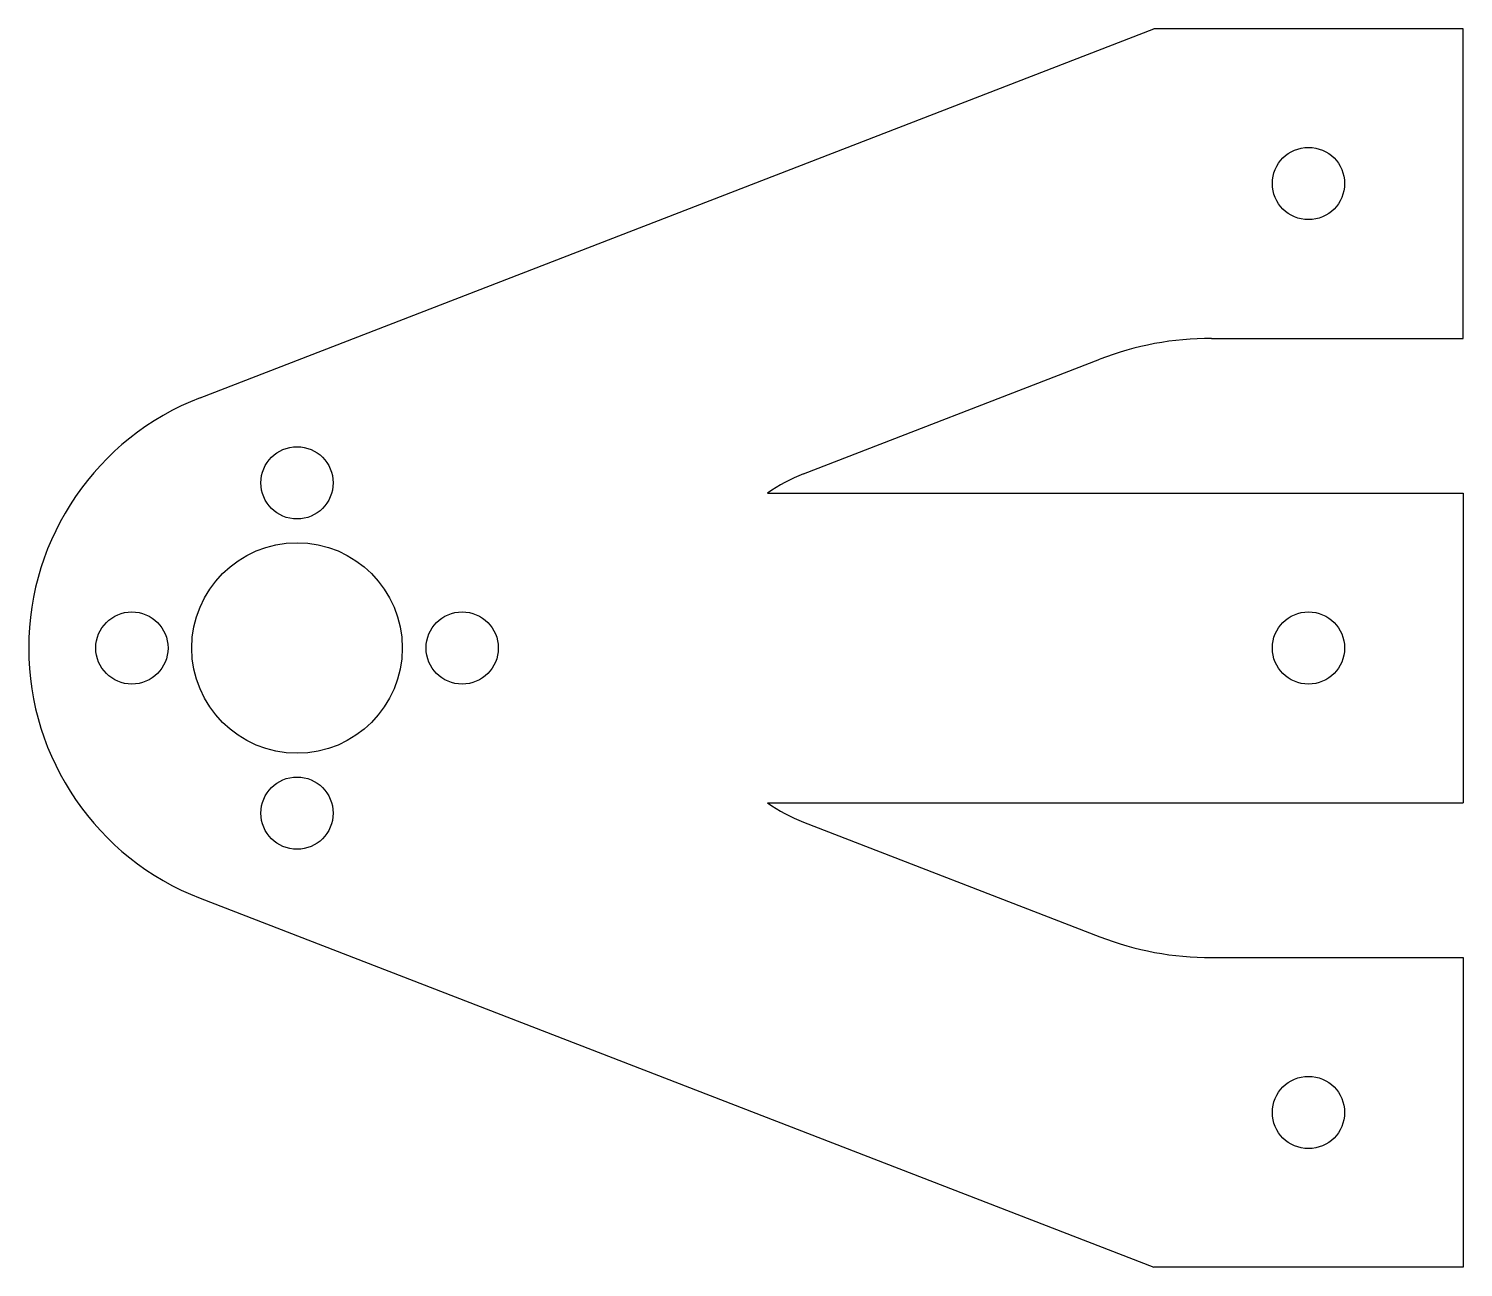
# Model space of a CAD drawing. Header units: millimetres. Extents: x -13 to 56.5, y -30 to 30.
import ezdxf

# ---------------------------------------------------------------- set-up
doc = ezdxf.new("R2010")
doc.units = ezdxf.units.MM

msp = doc.modelspace()

# ---------------------------------------------------------------- linework, layer by layer
at = {"color": 7, "linetype": 'Continuous', "lineweight": 25}
for p, q in [((-4.7, 12.121), (41.5, 30)), ((56.5, 30), (41.5, 30)), ((56.5, 15), (56.5, 30)), ((44.301, 15), (56.5, 15)), ((24.533, 8.434), (38.888, 13.989)), ((22.794, 7.5), (56.5, 7.5)), ((56.5, 7.5), (56.5, -7.5)), ((22.794, -7.5), (56.5, -7.5)), ((24.533, -8.434), (38.888, -13.989)), ((-4.7, -12.121), (41.5, -30)), ((44.301, -15), (56.5, -15)), ((56.5, -15), (56.5, -30)), ((56.5, -30), (41.5, -30))]:
    msp.add_line(p, q, dxfattribs=at)
for centre, radius in [((49, 22.5), 1.75), ((0, 8), 1.75), ((0, 0), 5.1), ((-8, 0), 1.75), ((8, 0), 1.75), ((49, 0), 1.75), ((0, -8), 1.75), ((49, -22.5), 1.75)]:
    msp.add_circle(centre, radius, dxfattribs=at)
for centre, radius, start, end in [((44.301, 0), 15, 90, 111.15639), ((0, 0), 13, 111.19474, 248.80526), ((27.42, 0.973), 8, 111.15639, 125.32494), ((27.42, -0.973), 8, 234.67506, 248.84361), ((44.301, 0), 15, 248.84361, 270)]:
    msp.add_arc(centre, radius, start, end, dxfattribs=at)

doc.saveas('drawing.dxf')
